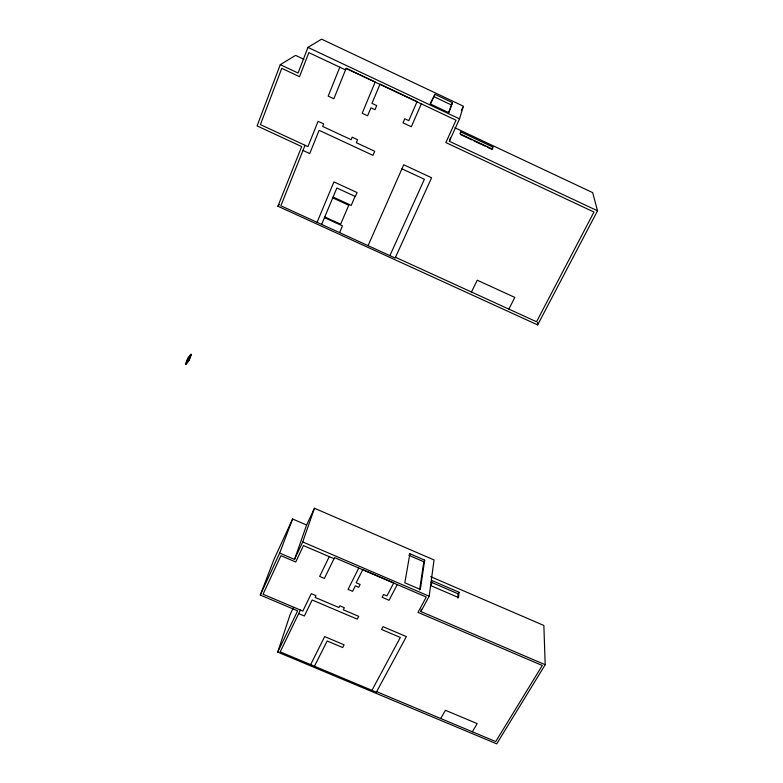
<?xml version="1.0" encoding="UTF-8"?>
<svg xmlns="http://www.w3.org/2000/svg" width="783" height="783" viewBox="0 0 783 783"><rect width="100%" height="100%" fill="white"/><g stroke="black" fill="none" stroke-linecap="round" stroke-linejoin="round"><path stroke-width="1.17" d="M457.761 598.085L458.143 593.827L459.024 592.242L431.942 580.575L431.247 585.811L458.544 597.556L459.024 592.242M492.82 146.998L492.566 149.142L460.238 133.932L460.796 131.936L492.82 146.998L491.753 149.269L487.339 147.194M293.322 607.765L290.229 614.215L277.711 652.102L496.706 743.85L545.193 664.718L420.902 611.562L429.182 596.225L434.036 559.972L314.463 508.255L306.603 525.031L294.506 559.414L279.678 553.072L292.597 518.992L306.603 525.031M420.902 611.562L421.234 609.194M424.68 560.129L420.324 589.452L404.831 582.797L409.871 553.738L424.68 560.129L423.809 561.763L419.6 589.961M597.517 210.803L449.354 141.283L459.533 118.879L463.37 106.194L321.588 39.15L307.964 47.401L298.059 73.015L280.275 64.666L257.069 125.906L301.7 146.568L277.906 206.232L537.657 324.906L597.517 210.803L592.682 192.638L454.903 127.795M449.354 141.283L450.382 138.053M294.506 559.414L302.718 541.944L314.463 508.255M448.522 112.879L452.486 102.622L434.937 94.322L430.268 103.943L448.796 112.683L452.486 102.622M277.711 652.102L297.628 610.848L260.279 595.051L273.991 559.365L292.597 518.992M185.483 364.193L187.744 358.34L190.827 354.268L191.375 354.513L189.124 360.317L186.031 364.438L185.483 364.193L187.343 361.726M186.442 362.255L187.646 359.143L189.877 356.196L190.426 356.431L189.222 359.534L187 362.5L186.442 362.255L187.558 360.777M186.031 364.438L188.302 358.585L191.375 354.513M187 362.5L190.426 356.431M188.948 359.113L190.827 354.268M305.047 145.286L280.852 205.772L395.161 258.038L431.599 177.751L403.725 164.773L368.069 245.647M339.802 67.201L328.194 96.133L333.852 98.785L346.164 68.307L375.204 82L362.177 113.271L367.599 115.806L370.956 107.819L374.979 109.708L376.711 105.588L371.974 103.366L380.019 84.143L417.075 101.614L408.785 120.641L404.782 118.762L403.01 122.843L411.32 126.748L421.323 103.865M317.046 222.392L333.93 181.891L357.058 192.559L355.374 196.513L336.876 187.998L321.598 224.467M324.759 216.92L340.644 224.192L348.807 205.097M339.587 232.62L342.474 225.876L324.465 217.635M355.081 196.376L351.234 205.391L333.088 197.042M430.229 104.247L434.937 94.322M389.905 255.63L424.376 179.258L401.933 168.825M461.353 110.628L462.861 107.3M460.101 133.453L460.796 131.936M260.279 595.051L279.678 553.072M300.418 610.055L280.187 651.867L376.369 692.182L406.367 636.599L382.985 626.654L381.517 629.444L400.338 637.44L371.945 690.322M329.251 556.644L319.66 576.415L324.387 578.431L334.547 557.613L426.265 597.047L418.005 612.375L542.257 665.481L495.717 741.57L376.652 691.663M471.454 292L477.248 280.206L514.822 297.423L508.872 309.109M358.771 567.998L348.053 589.384L352.585 591.322L355.345 585.841L358.712 587.279L360.131 584.47L356.177 582.777L362.783 569.642L393.722 582.914L386.939 595.932L383.592 594.503L382.133 597.292L389.082 600.267L397.275 584.607M310.616 664.669L324.681 636.608L344.089 644.8L342.69 647.541L327.167 640.993L314.453 666.225M409.871 553.738L409.01 555.372L423.809 561.763M440.712 718.51L445.468 710.289L477.19 723.619L472.325 731.762M277.906 206.232L279.453 204.383M280.275 64.666L295.573 55.378L303.882 59.293M298.695 613.608L304.352 616.006L312.153 599.993L357.244 619.138L358.683 616.329L343.287 609.791L344.324 607.725L339.822 605.807L338.951 607.53L315.128 597.409L315.98 595.667L311.282 593.671L302.835 611.073L263.059 594.238L280.931 555.676L295.739 561.998L303.471 545.585L334.018 558.69M302.718 541.944L429.182 596.225M430.65 576.67L543.862 625.47L545.193 664.718M431.081 582.17L458.143 593.827M187.744 358.34L188.302 358.585M187.646 359.143L188.204 359.387M188.576 360.082L189.124 360.317M395.503 257.284L536.541 321.754L593.964 212.036L445.87 142.584L456.009 120.21L346.115 68.415M332.746 197.874L348.738 205.224M302.982 150.453L309.725 153.576L319.112 130.311L372.972 155.357L374.714 151.276L356.324 142.712L357.586 139.707L352.203 137.201L351.156 139.707L322.684 126.454L323.702 123.929L318.084 121.316L307.934 146.627L260.396 124.605L281.772 68.346L299.527 76.665L308.854 52.618L345.528 69.893M460.854 134.735L471.885 139.932M474.097 140.969L485.127 146.157M433.899 96.671L451.439 104.961M307.964 47.401L459.533 118.879M537.559 322.488L537.657 324.906"/></g></svg>
